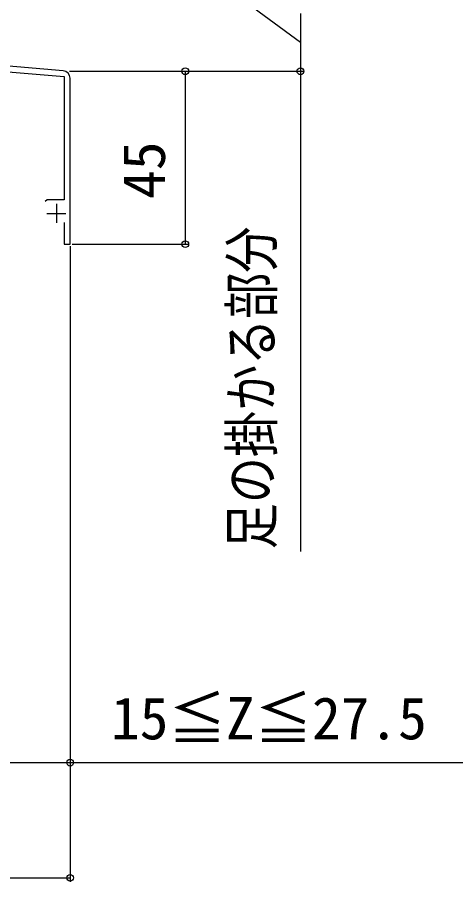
# Model space of a CAD drawing. Units: millimetres, scale not verified. Extents: x -875 to 875, y -1300 to 1292.
# Drawn here: x -518.8 to -404.5, y -75.7 to 149.4 of the extents above; entities that cross this region are included whole.
import ezdxf
from ezdxf.enums import TextEntityAlignment as Align

# ---------------------------------------------------------------- set-up
doc = ezdxf.new("R2010")
doc.units = ezdxf.units.MM
doc.header["$LTSCALE"] = 8
doc.layers.add('0-2_YKK_11', color=7, linetype='Continuous')
doc.layers.add('0-5_YKK_D', color=6, linetype='Continuous')
doc.styles.add('ＭＳ ゴシック', font='')
doc.styles.get('ＭＳ ゴシック').set_extended_font_data('MS Gothic')

msp = doc.modelspace()

# ---------------------------------------------------------------- linework, layer by layer
at = {"layer": '0-2_YKK_11'}
for p, q in [((-506.834, 135.453), (-669.354, 148.996)), ((-508.6, 100.8), (-508.6, 95.8)), ((-511.1, 98.3), (-506.1, 98.3))]:
    msp.add_line(p, q, dxfattribs=at)
for points in [[(-669.478, 147.501), (-605.457, 142.166), (-605.264, 142.271), (-604.716, 142.225), (-604.543, 142.09), (-506.6, 133.928), (-506.6, 101.8), (-511.016, 101.8), (-511.499, 101.429)], [(-506.6, 95.9), (-506.6, 90.3), (-505, 90.3), (-505, 133.46)]]:
    msp.add_lwpolyline(points, dxfattribs=at)
msp.add_arc((-507, 133.46), 2, 360, 85.23635, dxfattribs=at)
at = {"layer": '0-5_YKK_D'}
for p, q in [((-445, 150.3), (-445, 135.3)), ((-505.217, 135.3), (-444, 135.3)), ((-505.217, 135.3), (-444, 135.3)), ((-499, 135.3), (-474, 135.3)), ((-475, 135.3), (-475, 90.3)), ((-445, 135.3), (-445, 10.3)), ((-504.5, 90.3), (-474, 90.3)), ((-505, 89.8), (-505, -45.7)), ((-505, 89.8), (-505, -75.7)), ((-705, -74.7), (-505, -74.7))]:
    msp.add_line(p, q, dxfattribs=at)
for points in [[(-445, 142.8), (-475, 164.958), (-475, 187.367)], [(-522.5, -44.7), (-505, -44.7), (-378.5, -44.7)]]:
    msp.add_lwpolyline(points, dxfattribs=at)
for centre in [(-475, 135.3), (-445, 135.3), (-445, 135.3), (-475, 90.3), (-505, -44.7), (-505, -74.7)]:
    msp.add_circle(centre, 0.875, dxfattribs=at)

# ---------------------------------------------------------------- texts
at = {"layer": '0-5_YKK_D', "style": 'ＭＳ ゴシック'}
msp.add_text('45', height=11, rotation=90, dxfattribs=at).set_placement((-477, 102.061), align=Align.BOTTOM_LEFT)
at = {"layer": '0-5_YKK_D', "style": 'ＭＳ ゴシック', "width": 0.8}
msp.add_text('足の掛かる部分', height=11, rotation=90, dxfattribs=at).set_placement((-448.96, 10.845), align=Align.BOTTOM_LEFT)
at = {"layer": '0-5_YKK_D', "style": 'ＭＳ ゴシック'}
msp.add_text('15≦Z≦27.5', height=11, dxfattribs=at).set_placement((-494.364, -41.933), align=Align.BOTTOM_LEFT)

doc.saveas('drawing.dxf')
